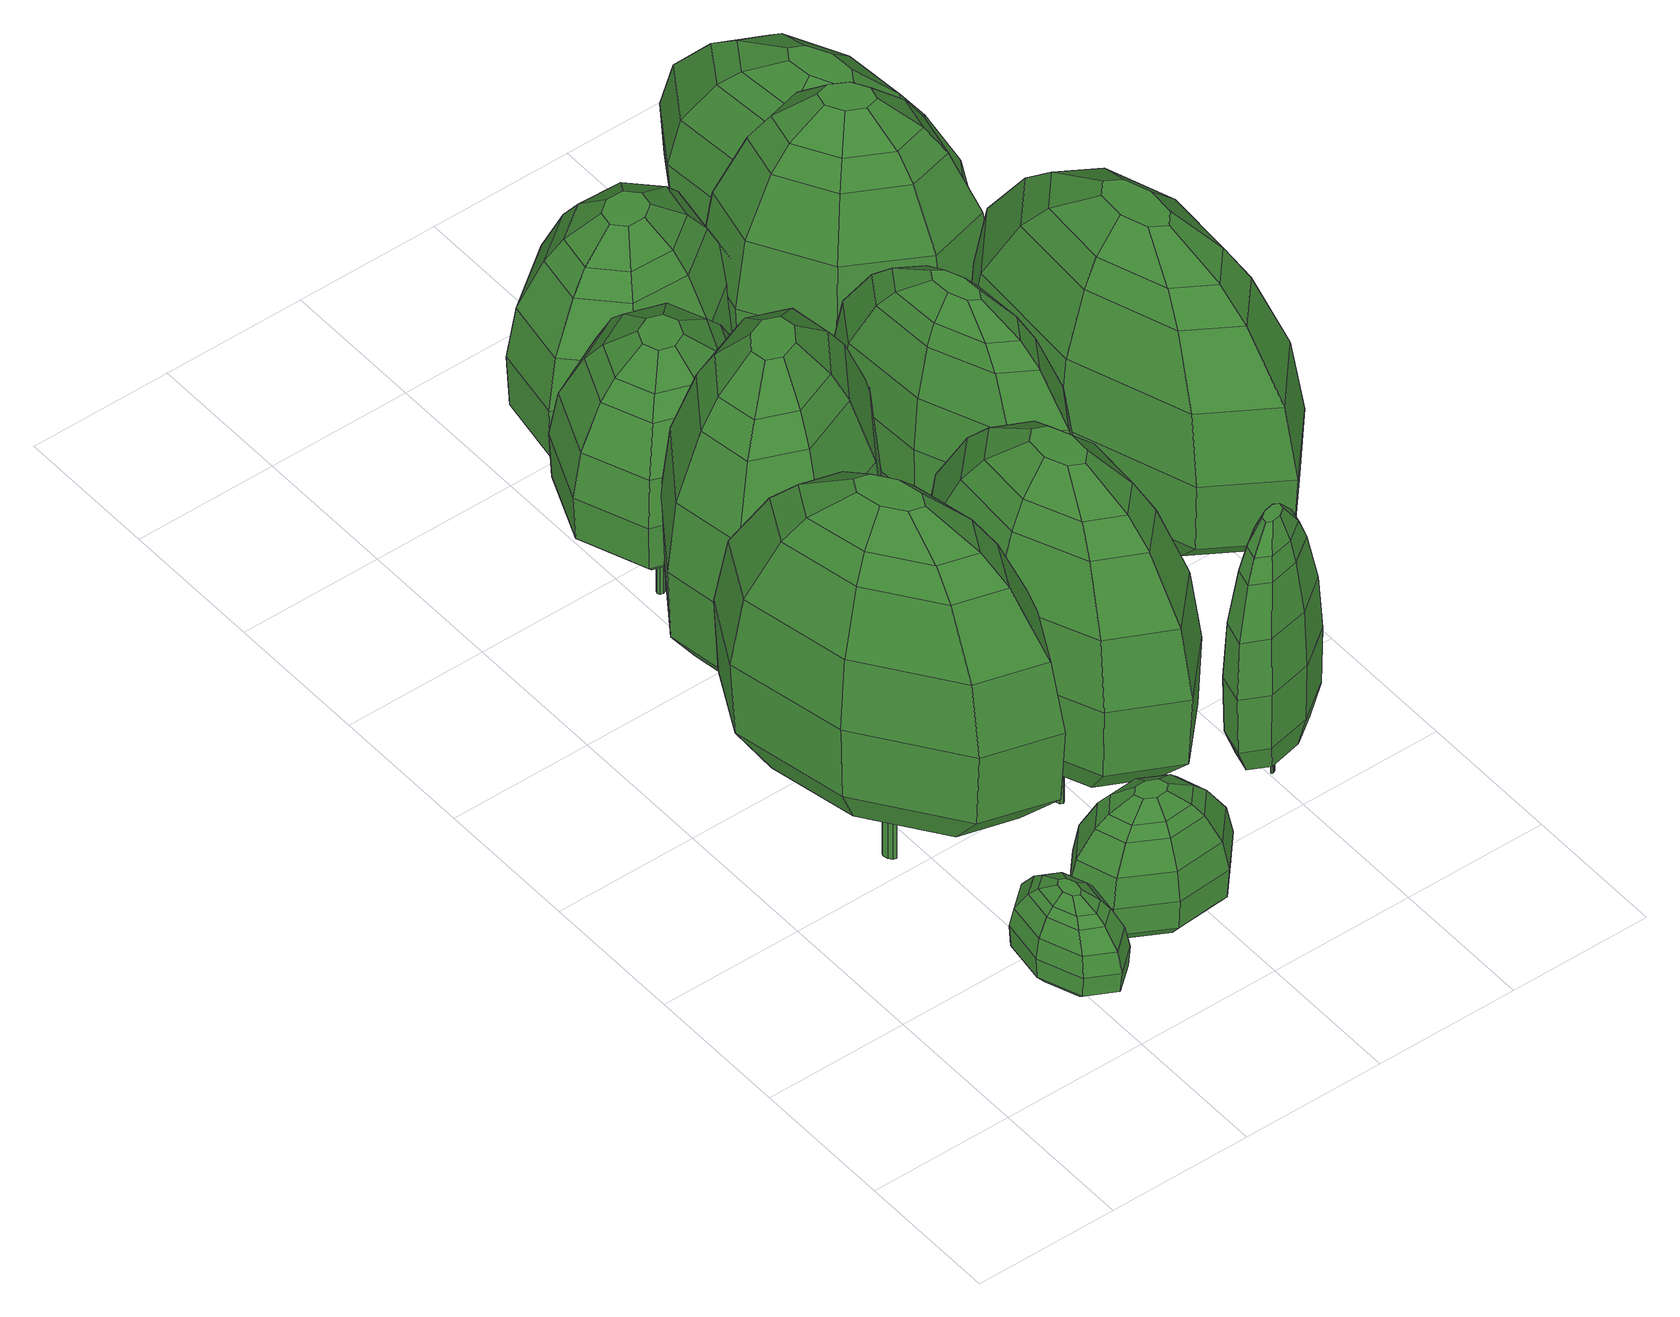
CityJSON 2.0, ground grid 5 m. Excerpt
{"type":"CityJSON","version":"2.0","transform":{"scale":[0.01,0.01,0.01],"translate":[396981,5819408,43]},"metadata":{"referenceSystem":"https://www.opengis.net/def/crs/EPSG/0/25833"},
"CityObjects":{
"tree1":{"type":"SolitaryVegetationObject","attributes":{"h_crown":3.29,"h_trunk":0.92,"X":396985.77,"Y":5819411.11,"Z":43.53,"height":4.21,"crownDiameter":3.56},"geometry":[{"type":"MultiSurface","lod":"2","boundaries":[[[0,1,2,3]],[[4,5,6,7]],[[8,9,10,11]],[[12,13,14,15]],[[16,17,13,12]],[[18,19,17,16]],[[20,21,22,23]],[[24,25,26,27]],[[10,28,29,30]],[[22,31,32,33]],[[30,29,21,20]],[[34,11,35,36]],[[3,2,37,5]],[[14,38,1,0]],[[9,39,28,10]],[[40,15,41,42]],[[41,0,3,43]],[[36,35,44,38]],[[15,14,0,41]],[[19,45,34,17]],[[5,37,46,6]],[[43,3,5,4]],[[13,36,38,14]],[[47,16,12,48]],[[33,32,49,50]],[[51,40,42,31]],[[50,49,52,53]],[[42,41,43,54]],[[29,55,51,21]],[[56,47,48,55]],[[48,12,15,40]],[[55,48,40,51]],[[57,4,7,58]],[[54,43,4,57]],[[28,56,55,29]],[[59,60,47,56]],[[61,33,50,25]],[[32,54,57,49]],[[31,42,54,32]],[[49,57,58,52]],[[11,10,30,35]],[[35,30,20,44]],[[25,50,53,26]],[[38,44,62,1]],[[60,18,16,47]],[[23,22,33,61]],[[62,23,61,63]],[[21,51,31,22]],[[2,63,24,37]],[[63,61,25,24]],[[1,62,63,2]],[[37,24,27,46]],[[39,59,56,28]],[[44,20,23,62]],[[18,60,59,39,9,8,45,19]],[[17,34,36,13]],[[58,7,6,46,27,26,53,52],[64,65,66,67,68,69,70,71]],[[45,8,11,34]],[[66,72,73,67]],[[65,74,72,66]],[[68,75,76,69]],[[64,77,74,65]],[[70,78,79,71]],[[79,78,76,75,73,72,74,77]],[[71,79,77,64]],[[69,76,78,70]],[[67,73,75,68]]]}]},
"tree2":{"type":"SolitaryVegetationObject","attributes":{"h_crown":11.79,"h_trunk":3.12,"X":396984.99,"Y":5819418.69,"Z":43.71,"height":14.91,"crownDiameter":8.92},"geometry":[{"type":"MultiSurface","lod":"2","boundaries":[[[80,81,82,83]],[[84,85,86,87]],[[88,89,90,91]],[[92,93,94,95]],[[96,97,93,92]],[[98,99,97,96]],[[100,101,102,103]],[[104,105,106,107]],[[90,108,109,110]],[[102,111,112,113]],[[110,109,101,100]],[[114,91,115,116]],[[83,82,117,85]],[[94,118,81,80]],[[89,119,108,90]],[[120,95,121,122]],[[121,80,83,123]],[[116,115,124,118]],[[95,94,80,121]],[[99,125,114,97]],[[85,117,126,86]],[[123,83,85,84]],[[93,116,118,94]],[[127,96,92,128]],[[113,112,129,130]],[[131,120,122,111]],[[130,129,132,133]],[[122,121,123,134]],[[109,135,131,101]],[[136,127,128,135]],[[128,92,95,120]],[[135,128,120,131]],[[137,84,87,138]],[[134,123,84,137]],[[108,136,135,109]],[[139,140,127,136]],[[141,113,130,105]],[[112,134,137,129]],[[111,122,134,112]],[[129,137,138,132]],[[91,90,110,115]],[[115,110,100,124]],[[105,130,133,106]],[[118,124,142,81]],[[140,98,96,127]],[[103,102,113,141]],[[142,103,141,143]],[[101,131,111,102]],[[82,143,104,117]],[[143,141,105,104]],[[81,142,143,82]],[[117,104,107,126]],[[119,139,136,108]],[[124,100,103,142]],[[98,140,139,119,89,88,125,99]],[[97,114,116,93]],[[138,87,86,126,107,106,133,132],[144,145,146,147,148,149,150,151]],[[125,88,91,114]],[[146,152,153,147]],[[145,154,152,146]],[[148,155,156,149]],[[144,157,154,145]],[[150,158,159,151]],[[159,158,156,155,153,152,154,157]],[[151,159,157,144]],[[149,156,158,150]],[[147,153,155,148]]]}]},
"tree3":{"type":"SolitaryVegetationObject","attributes":{"h_crown":5.29,"h_trunk":0.11,"X":396989.44,"Y":5819411.89,"Z":43.56,"height":5.4,"crownDiameter":4.63},"geometry":[{"type":"MultiSurface","lod":"2","boundaries":[[[160,161,162,163,164,165,166,167]],[[168,165,164,169]],[[170,166,165,168]],[[171,167,166,170]],[[169,164,163,172]],[[173,162,161,174]],[[175,160,167,171]],[[174,161,160,175]],[[172,163,162,173]],[[176,177,178,179]],[[180,181,182,183]],[[184,180,183,185]],[[179,178,186,187]],[[188,189,180,184]],[[183,182,190,191]],[[185,183,191,192]],[[193,194,195,196]],[[197,193,196,177]],[[192,191,193,197]],[[198,199,200,201]],[[196,195,199,198]],[[177,196,198,178]],[[202,184,185,203]],[[204,176,179,205]],[[203,185,192,206]],[[178,198,201,186]],[[206,192,197,207]],[[208,209,210,211]],[[210,207,176,204]],[[212,188,184,202]],[[211,210,204,213]],[[213,204,205,214]],[[189,215,181,180]],[[205,179,187,216]],[[217,218,219,220]],[[221,213,214,222]],[[223,211,213,221]],[[222,214,224,225]],[[220,219,209,208]],[[215,189,188,212,226,227,228,229]],[[230,208,211,223]],[[214,205,216,224]],[[227,226,218,217]],[[190,231,232,194]],[[209,206,207,210]],[[226,212,202,218]],[[218,202,203,219]],[[182,233,231,190]],[[181,234,233,182]],[[219,203,206,209]],[[215,229,234,181]],[[194,232,235,195]],[[236,220,208,230]],[[237,217,220,236]],[[232,223,221,235]],[[207,197,177,176]],[[235,221,222,238]],[[231,230,223,232]],[[191,190,194,193]],[[199,238,239,200]],[[238,222,225,239]],[[195,235,238,199]],[[233,236,230,231]],[[229,228,237,234]],[[201,200,239,225,224,216,187,186],[171,170,168,169,172,173,174,175]],[[228,227,217,237]],[[234,237,236,233]]]}]},
"tree4":{"type":"SolitaryVegetationObject","attributes":{"h_crown":11.03,"h_trunk":3.57,"X":396986.48,"Y":5819426.12,"Z":43.78,"height":14.6,"crownDiameter":8.08},"geometry":[{"type":"MultiSurface","lod":"2","boundaries":[[[240,241,242,243]],[[244,245,246,247]],[[248,249,250,251]],[[252,253,254,255]],[[256,257,253,252]],[[258,259,257,256]],[[260,261,262,263]],[[264,265,266,267]],[[250,268,269,270]],[[262,271,272,273]],[[270,269,261,260]],[[274,251,275,276]],[[243,242,277,245]],[[254,278,241,240]],[[249,279,268,250]],[[280,255,281,282]],[[281,240,243,283]],[[276,275,284,278]],[[255,254,240,281]],[[259,285,274,257]],[[245,277,286,246]],[[283,243,245,244]],[[253,276,278,254]],[[287,256,252,288]],[[273,272,289,290]],[[291,280,282,271]],[[290,289,292,293]],[[282,281,283,294]],[[269,295,291,261]],[[296,287,288,295]],[[288,252,255,280]],[[295,288,280,291]],[[297,244,247,298]],[[294,283,244,297]],[[268,296,295,269]],[[299,300,287,296]],[[301,273,290,265]],[[272,294,297,289]],[[271,282,294,272]],[[289,297,298,292]],[[251,250,270,275]],[[275,270,260,284]],[[265,290,293,266]],[[278,284,302,241]],[[300,258,256,287]],[[263,262,273,301]],[[302,263,301,303]],[[261,291,271,262]],[[242,303,264,277]],[[303,301,265,264]],[[241,302,303,242]],[[277,264,267,286]],[[279,299,296,268]],[[284,260,263,302]],[[258,300,299,279,249,248,285,259]],[[257,274,276,253]],[[298,247,246,286,267,266,293,292],[304,305,306,307,308,309,310,311]],[[285,248,251,274]],[[306,312,313,307]],[[305,314,312,306]],[[308,315,316,309]],[[304,317,314,305]],[[310,318,319,311]],[[319,318,316,315,313,312,314,317]],[[311,319,317,304]],[[309,316,318,310]],[[307,313,315,308]]]}]},
"tree5":{"type":"SolitaryVegetationObject","attributes":{"h_crown":11.73,"h_trunk":2.81,"X":396990.29,"Y":5819417.38,"Z":43.81,"height":14.54,"crownDiameter":8.34},"geometry":[{"type":"MultiSurface","lod":"2","boundaries":[[[320,321,322,323]],[[324,325,326,327]],[[328,329,330,331]],[[332,333,334,335]],[[336,337,333,332]],[[338,339,337,336]],[[340,341,342,343]],[[344,345,346,347]],[[330,348,349,350]],[[342,351,352,353]],[[350,349,341,340]],[[354,331,355,356]],[[323,322,357,325]],[[334,358,321,320]],[[329,359,348,330]],[[360,335,361,362]],[[361,320,323,363]],[[356,355,364,358]],[[335,334,320,361]],[[339,365,354,337]],[[325,357,366,326]],[[363,323,325,324]],[[333,356,358,334]],[[367,336,332,368]],[[353,352,369,370]],[[371,360,362,351]],[[370,369,372,373]],[[362,361,363,374]],[[349,375,371,341]],[[376,367,368,375]],[[368,332,335,360]],[[375,368,360,371]],[[377,324,327,378]],[[374,363,324,377]],[[348,376,375,349]],[[379,380,367,376]],[[381,353,370,345]],[[352,374,377,369]],[[351,362,374,352]],[[369,377,378,372]],[[331,330,350,355]],[[355,350,340,364]],[[345,370,373,346]],[[358,364,382,321]],[[380,338,336,367]],[[343,342,353,381]],[[382,343,381,383]],[[341,371,351,342]],[[322,383,344,357]],[[383,381,345,344]],[[321,382,383,322]],[[357,344,347,366]],[[359,379,376,348]],[[364,340,343,382]],[[338,380,379,359,329,328,365,339]],[[337,354,356,333]],[[378,327,326,366,347,346,373,372],[384,385,386,387,388,389,390,391]],[[365,328,331,354]],[[386,392,393,387]],[[385,394,392,386]],[[388,395,396,389]],[[384,397,394,385]],[[390,398,399,391]],[[399,398,396,395,393,392,394,397]],[[391,399,397,384]],[[389,396,398,390]],[[387,393,395,388]]]}]},
"tree6":{"type":"SolitaryVegetationObject","attributes":{"h_crown":7.15,"h_trunk":3.48,"X":396986.39,"Y":5819431.35,"Z":44.06,"height":10.63,"crownDiameter":7.04},"geometry":[{"type":"MultiSurface","lod":"2","boundaries":[[[400,401,402,403]],[[404,405,406,407]],[[408,409,410,411]],[[412,413,409,408]],[[414,415,416,417]],[[418,419,420,421]],[[422,423,424,425]],[[421,420,426,427]],[[428,429,418,430]],[[429,431,419,418]],[[403,402,432,405]],[[433,434,435,436]],[[427,426,422,437]],[[438,430,439,440]],[[441,442,401,400]],[[411,410,441,434]],[[443,411,434,433]],[[444,404,407,445]],[[446,447,404,444]],[[448,443,433,449]],[[419,450,448,420]],[[451,452,453,450]],[[454,425,455,415]],[[449,433,436,423]],[[436,435,447,446]],[[425,424,456,455]],[[440,439,457,442]],[[405,432,458,406]],[[413,459,438,409]],[[434,441,400,435]],[[435,400,403,447]],[[455,456,460,461]],[[453,408,411,443]],[[420,448,449,426]],[[447,403,405,404]],[[450,453,443,448]],[[410,440,442,441]],[[439,421,427,457]],[[437,422,425,454]],[[462,454,415,414]],[[456,444,445,460]],[[442,457,463,401]],[[457,427,437,463]],[[445,407,406,458,417,416,461,460],[464,465,466,467,468,469,470,471]],[[426,449,423,422]],[[463,437,454,462]],[[459,428,430,438]],[[401,463,462,402]],[[412,452,451,431,429,428,459,413]],[[409,438,440,410]],[[452,412,408,453]],[[432,414,417,458]],[[415,455,461,416]],[[423,436,446,424]],[[402,462,414,432]],[[431,451,450,419]],[[424,446,444,456]],[[430,418,421,439]],[[472,473,474,475,476,477,478,479]],[[471,472,479,464]],[[470,473,472,471]],[[469,474,473,470]],[[468,475,474,469]],[[467,476,475,468]],[[466,477,476,467]],[[465,478,477,466]],[[464,479,478,465]]]}]},
"tree7":{"type":"SolitaryVegetationObject","attributes":{"h_crown":9.29,"h_trunk":5.42,"X":396992,"Y":5819424.42,"Z":43.84,"height":14.71,"crownDiameter":6.65},"geometry":[{"type":"MultiSurface","lod":"2","boundaries":[[[480,481,482,483]],[[481,484,485,482]],[[486,487,488,489]],[[490,491,486,492]],[[493,494,484,481]],[[495,496,497,498]],[[499,498,490,500]],[[496,501,502,497]],[[503,504,496,495]],[[505,493,481,480]],[[494,489,506,484]],[[507,499,500,508]],[[509,510,511,512]],[[488,513,509,514]],[[515,516,517,518]],[[516,519,520,517]],[[518,517,521,522]],[[523,524,519,516]],[[525,526,527,528]],[[491,529,487,486]],[[529,518,522,487]],[[530,531,523,532]],[[487,522,513,488]],[[513,533,510,509]],[[492,486,489,494]],[[484,506,534,485]],[[524,528,507,519]],[[535,525,528,524]],[[522,521,533,513]],[[514,509,512,536]],[[502,515,518,529]],[[537,480,483,538]],[[528,527,499,507]],[[539,530,532,501]],[[540,492,494,493]],[[501,532,515,502]],[[508,500,540,541]],[[520,508,541,542]],[[521,542,543,533]],[[533,543,537,510]],[[510,537,538,511]],[[541,540,493,505]],[[517,520,542,521]],[[526,503,495,527]],[[504,539,501,496]],[[531,535,524,523]],[[543,505,480,537]],[[534,536,512,511,538,483,482,485],[544,545,546,547,548,549,550,551]],[[532,523,516,515]],[[539,504,503,526,525,535,531,530]],[[542,541,505,543]],[[500,490,492,540]],[[551,552,553,544]],[[550,554,552,551]],[[547,555,556,548]],[[546,557,555,547]],[[552,554,558,556,555,557,559,553]],[[544,553,559,545]],[[549,558,554,550]],[[545,559,557,546]],[[548,556,558,549]],[[519,507,508,520]],[[497,502,529,491]],[[489,488,514,506]],[[527,495,498,499]],[[498,497,491,490]],[[506,514,536,534]]]}]},
"tree8":{"type":"SolitaryVegetationObject","attributes":{"h_crown":8.51,"h_trunk":0.94,"X":396989.34,"Y":5819436.76,"Z":44.41,"height":9.45,"crownDiameter":7.3},"geometry":[{"type":"MultiSurface","lod":"2","boundaries":[[[560,561,562,563,564,565,566,567]],[[568,565,564,569]],[[570,566,565,568]],[[571,567,566,570]],[[569,564,563,572]],[[573,562,561,574]],[[575,560,567,571]],[[574,561,560,575]],[[572,563,562,573]],[[576,577,578,579]],[[580,581,582,583]],[[584,580,583,585]],[[579,578,586,587]],[[588,589,580,584]],[[583,582,590,591]],[[585,583,591,592]],[[593,594,595,596]],[[597,593,596,577]],[[592,591,593,597]],[[598,599,600,601]],[[596,595,599,598]],[[577,596,598,578]],[[602,584,585,603]],[[604,576,579,605]],[[603,585,592,606]],[[578,598,601,586]],[[606,592,597,607]],[[608,609,610,611]],[[610,607,576,604]],[[612,588,584,602]],[[611,610,604,613]],[[613,604,605,614]],[[589,615,581,580]],[[605,579,587,616]],[[617,618,619,620]],[[621,613,614,622]],[[623,611,613,621]],[[622,614,624,625]],[[620,619,609,608]],[[615,589,588,612,626,627,628,629]],[[630,608,611,623]],[[614,605,616,624]],[[627,626,618,617]],[[590,631,632,594]],[[609,606,607,610]],[[626,612,602,618]],[[618,602,603,619]],[[582,633,631,590]],[[581,634,633,582]],[[619,603,606,609]],[[615,629,634,581]],[[594,632,635,595]],[[636,620,608,630]],[[637,617,620,636]],[[632,623,621,635]],[[607,597,577,576]],[[635,621,622,638]],[[631,630,623,632]],[[591,590,594,593]],[[599,638,639,600]],[[638,622,625,639]],[[595,635,638,599]],[[633,636,630,631]],[[629,628,637,634]],[[601,600,639,625,624,616,587,586],[571,570,568,569,572,573,574,575]],[[628,627,617,637]],[[634,637,636,633]]]}]},
"tree9":{"type":"SolitaryVegetationObject","attributes":{"h_crown":9.1,"h_trunk":1.53,"X":396996.03,"Y":5819414.47,"Z":43.74,"height":10.63,"crownDiameter":3.42},"geometry":[{"type":"MultiSurface","lod":"2","boundaries":[[[640,641,642,643,644,645,646,647]],[[648,645,644,649]],[[650,646,645,648]],[[651,647,646,650]],[[649,644,643,652]],[[653,642,641,654]],[[655,640,647,651]],[[654,641,640,655]],[[652,643,642,653]],[[656,657,658,659]],[[660,661,662,663]],[[664,660,663,665]],[[659,658,666,667]],[[668,669,660,664]],[[663,662,670,671]],[[665,663,671,672]],[[673,674,675,676]],[[677,673,676,657]],[[672,671,673,677]],[[678,679,680,681]],[[676,675,679,678]],[[657,676,678,658]],[[682,664,665,683]],[[684,656,659,685]],[[683,665,672,686]],[[658,678,681,666]],[[686,672,677,687]],[[688,689,690,691]],[[690,687,656,684]],[[692,668,664,682]],[[691,690,684,693]],[[693,684,685,694]],[[669,695,661,660]],[[685,659,667,696]],[[697,698,699,700]],[[701,693,694,702]],[[703,691,693,701]],[[702,694,704,705]],[[700,699,689,688]],[[695,669,668,692,706,707,708,709]],[[710,688,691,703]],[[694,685,696,704]],[[707,706,698,697]],[[670,711,712,674]],[[689,686,687,690]],[[706,692,682,698]],[[698,682,683,699]],[[662,713,711,670]],[[661,714,713,662]],[[699,683,686,689]],[[695,709,714,661]],[[674,712,715,675]],[[716,700,688,710]],[[717,697,700,716]],[[712,703,701,715]],[[687,677,657,656]],[[715,701,702,718]],[[711,710,703,712]],[[671,670,674,673]],[[679,718,719,680]],[[718,702,705,719]],[[675,715,718,679]],[[713,716,710,711]],[[709,708,717,714]],[[681,680,719,705,704,696,667,666],[651,650,648,649,652,653,654,655]],[[708,707,697,717]],[[714,717,716,713]]]}]},
"tree10":{"type":"SolitaryVegetationObject","attributes":{"h_crown":11.71,"h_trunk":4.75,"X":396997.08,"Y":5819422.31,"Z":44.01,"height":16.46,"crownDiameter":9.86},"geometry":[{"type":"MultiSurface","lod":"2","boundaries":[[[720,721,722,723]],[[724,725,726,727]],[[728,729,730,731]],[[732,733,729,728]],[[734,735,736,737]],[[738,739,740,741]],[[742,743,744,745]],[[741,740,746,747]],[[748,749,738,750]],[[749,751,739,738]],[[723,722,752,725]],[[753,754,755,756]],[[747,746,742,757]],[[758,750,759,760]],[[761,762,721,720]],[[731,730,761,754]],[[763,731,754,753]],[[764,724,727,765]],[[766,767,724,764]],[[768,763,753,769]],[[739,770,768,740]],[[771,772,773,770]],[[774,745,775,735]],[[769,753,756,743]],[[756,755,767,766]],[[745,744,776,775]],[[760,759,777,762]],[[725,752,778,726]],[[733,779,758,729]],[[754,761,720,755]],[[755,720,723,767]],[[775,776,780,781]],[[773,728,731,763]],[[740,768,769,746]],[[767,723,725,724]],[[770,773,763,768]],[[730,760,762,761]],[[759,741,747,777]],[[757,742,745,774]],[[782,774,735,734]],[[776,764,765,780]],[[762,777,783,721]],[[777,747,757,783]],[[765,727,726,778,737,736,781,780],[784,785,786,787,788,789,790,791]],[[746,769,743,742]],[[783,757,774,782]],[[779,748,750,758]],[[721,783,782,722]],[[732,772,771,751,749,748,779,733]],[[729,758,760,730]],[[772,732,728,773]],[[752,734,737,778]],[[735,775,781,736]],[[743,756,766,744]],[[722,782,734,752]],[[751,771,770,739]],[[744,766,764,776]],[[750,738,741,759]],[[792,793,794,795,796,797,798,799]],[[791,792,799,784]],[[790,793,792,791]],[[789,794,793,790]],[[788,795,794,789]],[[787,796,795,788]],[[786,797,796,787]],[[785,798,797,786]],[[784,799,798,785]]]}]},
"tree11":{"type":"SolitaryVegetationObject","attributes":{"h_crown":11.78,"h_trunk":1.19,"X":396995.18,"Y":5819433.62,"Z":44.4,"height":12.96,"crownDiameter":7.37},"geometry":[{"type":"MultiSurface","lod":"2","boundaries":[[[800,801,802,803,804,805,806,807]],[[808,805,804,809]],[[810,806,805,808]],[[811,807,806,810]],[[809,804,803,812]],[[813,802,801,814]],[[815,800,807,811]],[[814,801,800,815]],[[812,803,802,813]],[[816,817,818,819]],[[820,821,822,823]],[[824,820,823,825]],[[819,818,826,827]],[[828,829,820,824]],[[823,822,830,831]],[[825,823,831,832]],[[833,834,835,836]],[[837,833,836,817]],[[832,831,833,837]],[[838,839,840,841]],[[836,835,839,838]],[[817,836,838,818]],[[842,824,825,843]],[[844,816,819,845]],[[843,825,832,846]],[[818,838,841,826]],[[846,832,837,847]],[[848,849,850,851]],[[850,847,816,844]],[[852,828,824,842]],[[851,850,844,853]],[[853,844,845,854]],[[829,855,821,820]],[[845,819,827,856]],[[857,858,859,860]],[[861,853,854,862]],[[863,851,853,861]],[[862,854,864,865]],[[860,859,849,848]],[[855,829,828,852,866,867,868,869]],[[870,848,851,863]],[[854,845,856,864]],[[867,866,858,857]],[[830,871,872,834]],[[849,846,847,850]],[[866,852,842,858]],[[858,842,843,859]],[[822,873,871,830]],[[821,874,873,822]],[[859,843,846,849]],[[855,869,874,821]],[[834,872,875,835]],[[876,860,848,870]],[[877,857,860,876]],[[872,863,861,875]],[[847,837,817,816]],[[875,861,862,878]],[[871,870,863,872]],[[831,830,834,833]],[[839,878,879,840]],[[878,862,865,879]],[[835,875,878,839]],[[873,876,870,871]],[[869,868,877,874]],[[841,840,879,865,864,856,827,826],[811,810,808,809,812,813,814,815]],[[868,867,857,877]],[[874,877,876,873]]]}]},
"tree12":{"type":"SolitaryVegetationObject","attributes":{"h_crown":9.13,"h_trunk":0.12,"X":396997.66,"Y":5819438.04,"Z":44.53,"height":9.25,"crownDiameter":8.62},"geometry":[{"type":"MultiSurface","lod":"2","boundaries":[[[880,881,882,883,884,885,886,887]],[[888,885,884,889]],[[890,886,885,888]],[[891,887,886,890]],[[889,884,883,892]],[[893,882,881,894]],[[895,880,887,891]],[[894,881,880,895]],[[892,883,882,893]],[[896,897,898,899]],[[900,901,902,903]],[[904,900,903,905]],[[899,898,906,907]],[[908,909,900,904]],[[903,902,910,911]],[[905,903,911,912]],[[913,914,915,916]],[[917,913,916,897]],[[912,911,913,917]],[[918,919,920,921]],[[916,915,919,918]],[[897,916,918,898]],[[922,904,905,923]],[[924,896,899,925]],[[923,905,912,926]],[[898,918,921,906]],[[926,912,917,927]],[[928,929,930,931]],[[930,927,896,924]],[[932,908,904,922]],[[931,930,924,933]],[[933,924,925,934]],[[909,935,901,900]],[[925,899,907,936]],[[937,938,939,940]],[[941,933,934,942]],[[943,931,933,941]],[[942,934,944,945]],[[940,939,929,928]],[[935,909,908,932,946,947,948,949]],[[950,928,931,943]],[[934,925,936,944]],[[947,946,938,937]],[[910,951,952,914]],[[929,926,927,930]],[[946,932,922,938]],[[938,922,923,939]],[[902,953,951,910]],[[901,954,953,902]],[[939,923,926,929]],[[935,949,954,901]],[[914,952,955,915]],[[956,940,928,950]],[[957,937,940,956]],[[952,943,941,955]],[[927,917,897,896]],[[955,941,942,958]],[[951,950,943,952]],[[911,910,914,913]],[[919,958,959,920]],[[958,942,945,959]],[[915,955,958,919]],[[953,956,950,951]],[[949,948,957,954]],[[921,920,959,945,944,936,907,906],[891,890,888,889,892,893,894,895]],[[948,947,937,957]],[[954,957,956,953]]]}]}
},
"vertices":[
[364,455,272],[453,530,272],[454,523,193],[367,451,193],[377,300,153],[394,418,153],[451,344,137],[446,308,137],[493,345,474],[505,314,474],[547,319,444],[518,397,444],[384,301,416],[400,409,416],[374,443,348],[353,297,348],[407,303,444],[419,386,444],[449,308,474],[454,340,474],[601,325,348],[580,179,348],[590,167,272],[613,326,272],[535,433,153],[577,322,153],[508,314,137],[495,349,137],[535,236,444],[554,213,416],[570,321,416],[501,92,272],[500,99,193],[587,171,193],[465,424,444],[531,424,416],[461,460,416],[459,473,153],[455,511,348],[500,282,474],[405,160,348],[341,296,272],[398,146,272],[345,297,193],[549,462,348],[472,356,474],[471,362,137],[436,225,444],[423,198,416],[495,149,153],[560,204,153],[499,111,348],[483,260,137],[503,278,137],[400,151,193],[493,162,416],[489,198,444],[419,189,153],[459,273,137],[482,266,474],[461,277,474],[609,325,193],[556,476,272],[554,471,193],[480,318,137],[476,320,137],[472,317,137],[472,310,137],[474,304,137],[478,302,137],[482,305,137],[482,312,137],[472,317,53],[472,310,53],[476,320,53],[474,304,53],[478,302,53],[480,318,53],[482,305,53],[482,312,53],
[36,1366,847],[165,1609,847],[171,1594,567],[47,1357,567],[193,980,426],[131,1288,426],[315,1138,369],[335,1041,369],[405,1165,1562],[456,1094,1562],[543,1132,1455],[415,1311,1455],[209,987,1355],[152,1271,1355],[67,1341,1116],[144,958,1116],[255,1006,1455],[211,1223,1455],[342,1044,1562],[325,1130,1562],[654,1180,1116],[731,797,1116],[762,772,847],[677,1190,847],[422,1415,426],[605,1158,426],[463,1097,369],[406,1177,369],[587,915,1455],[646,867,1355],[589,1151,1355],[633,529,847],[627,544,567],[751,781,567],[278,1349,1455],[420,1388,1355],[239,1437,1355],[226,1468,426],[184,1564,1116],[473,1008,1562],[370,641,1116],[121,948,847],[368,602,847],[129,952,567],[428,1497,1116],[351,1180,1562],[345,1194,369],[383,827,1455],[378,750,1355],[572,670,426],[667,850,426],[614,574,1116],[453,944,369],[483,1000,369],[369,615,567],[559,701,1355],[520,789,1455],[376,723,426],[392,961,369],[447,958,1562],[393,973,1562],[669,1186,567],[430,1536,847],[429,1523,567],[400,1088,369],[390,1091,369],[384,1081,369],[388,1064,369],[398,1050,369],[408,1047,369],[414,1057,369],[410,1074,369],[384,1081,71],[388,1064,71],[390,1091,71],[398,1050,71],[408,1047,71],[400,1088,71],[414,1057,71],[410,1074,71],
[842,381,56],[835,385,56],[833,391,56],[838,396,56],[846,397,56],[853,393,56],[855,387,56],[850,382,56],[853,393,110],[846,397,110],[855,387,110],[850,382,110],[838,396,110],[833,391,110],[835,385,110],[842,381,110],[636,297,191],[589,443,191],[650,430,133],[685,319,133],[762,479,552],[865,487,552],[872,518,512],[737,508,512],[708,418,552],[665,427,512],[783,402,110],[794,367,110],[790,400,596],[812,425,596],[881,563,414],[700,548,414],[603,440,414],[687,563,305],[884,579,305],[883,573,191],[691,558,191],[581,445,305],[728,517,133],[874,529,133],[853,433,110],[808,429,110],[733,340,552],[698,325,512],[805,205,191],[814,249,133],[647,302,414],[629,294,305],[988,230,414],[807,215,414],[804,199,305],[1001,215,305],[800,370,596],[997,220,191],[960,261,133],[852,428,596],[835,345,110],[926,299,552],[823,291,552],[816,260,512],[951,270,512],[1099,335,191],[1038,348,133],[1107,333,305],[880,349,110],[905,376,110],[836,350,596],[876,353,596],[898,378,596],[888,408,596],[1085,338,414],[1041,476,414],[1059,484,305],[990,453,512],[955,438,552],[1052,481,191],[1023,351,512],[980,360,552],[1003,459,133],[894,411,110],
[658,2206,838],[915,2103,838],[904,2094,564],[655,2194,564],[392,2009,426],[629,2103,426],[573,1903,370],[499,1874,370],[632,1815,1538],[591,1757,1538],[657,1674,1433],[760,1821,1433],[404,1994,1335],[623,2081,1335],[649,2173,1101],[354,2056,1101],[439,1950,1433],[605,2016,1433],[505,1867,1538],[571,1893,1538],[742,1568,1101],[447,1451,1101],[438,1418,838],[759,1546,838],[850,1825,426],[704,1615,426],[597,1750,370],[643,1816,370],[491,1608,1433],[473,1543,1335],[692,1630,1335],[181,1521,838],[192,1530,564],[441,1430,564],[738,1963,1433],[827,1824,1335],[798,2010,1335],[819,2027,426],[884,2078,1101],[525,1731,1538],[173,1796,1101],[337,2078,838],[139,1795,838],[343,2071,564],[923,1828,1101],[623,1871,1538],[633,1879,370],[336,1803,1433],[269,1800,1335],[277,1597,426],[467,1521,426],[212,1546,1101],[463,1745,370],[523,1721,370],[151,1795,564],[298,1614,1335],[358,1661,1433],[246,1799,426],[453,1808,370],[473,1753,1538],[464,1809,1538],[753,1553,564],[957,1829,838],[945,1829,564],[564,1813,370],[563,1824,370],[552,1828,370],[540,1823,370],[532,1811,370],[533,1800,370],[544,1796,370],[556,1801,370],[552,1828,78],[540,1823,78],[563,1824,78],[532,1811,78],[533,1800,78],[564,1813,78],[544,1796,78],[556,1801,78],
[655,1272,838],[839,1462,838],[842,1447,565],[663,1263,565],[709,900,427],[726,1185,427],[866,1015,372],[860,926,372],[959,1021,1535],[990,948,1535],[1084,964,1431],[1005,1149,1431],[726,903,1333],[742,1166,1333],[678,1245,1100],[656,891,1100],[774,912,1431],[787,1111,1431],[868,928,1535],[873,1006,1535],[1202,985,1100],[1180,631,1100],[1203,604,838],[1227,989,838],[1038,1238,427],[1149,976,427],[998,950,372],[963,1032,372],[1071,765,1431],[1116,710,1333],[1132,973,1333],[1019,414,838],[1016,429,565],[1195,613,565],[883,1209,1431],[1030,1215,1333],[868,1295,1333],[863,1325,427],[847,1418,1100],[985,870,1535],[794,565,1100],[631,887,838],[781,532,838],[640,889,565],[1064,1311,1100],[911,1045,1535],[908,1059,372],[853,727,1431],[828,661,1333],[995,551,427],[1132,691,427],[1011,458,1100],[950,817,372],[992,861,372],[786,543,565],[990,581,1333],[975,667,1431],[820,638,427],[895,844,372],[947,831,1535],[899,855,1535],[1218,987,565],[1077,1344,838],[1072,1333,565],[935,954,372],[925,959,372],[918,951,372],[917,936,372],[923,922,372],[933,917,372],[940,925,372],[941,940,372],[918,951,81],[917,936,81],[925,959,81],[923,922,81],[933,917,81],[935,954,81],[940,925,81],[941,940,81],
[551,2687,723],[796,2605,723],[788,2597,548],[550,2677,548],[362,2504,460],[548,2596,460],[542,2417,425],[483,2388,425],[415,2453,1102],[545,2518,1102],[547,2575,1040],[375,2491,1040],[490,2382,1169],[541,2407,1169],[799,2357,460],[716,2166,460],[595,2282,425],[620,2342,425],[663,2217,1102],[533,2152,1102],[531,2095,1040],[703,2179,1040],[527,1983,723],[282,2065,723],[290,2073,548],[528,1993,548],[528,2012,891],[759,2126,891],[611,2341,1169],[588,2288,1169],[721,2350,1102],[537,2263,1169],[729,2534,460],[217,2308,891],[319,2544,891],[299,2564,723],[188,2306,723],[779,2106,723],[672,2475,1102],[779,2355,1040],[714,2519,1040],[550,2658,891],[774,2582,891],[299,2315,1040],[279,2313,460],[458,2328,425],[198,2307,548],[306,2557,548],[364,2151,1040],[304,2088,891],[406,2195,1102],[486,2280,1169],[467,2329,1169],[357,2320,1102],[772,2113,548],[530,2074,460],[349,2136,460],[861,2362,891],[598,2397,425],[592,2390,1169],[480,2273,425],[536,2253,425],[880,2363,548],[890,2364,723],[553,2336,425],[549,2346,425],[539,2349,425],[529,2344,425],[525,2334,425],[529,2324,425],[539,2321,425],[549,2326,425],[549,2326,106],[539,2321,106],[529,2324,106],[525,2334,106],[529,2344,106],[539,2349,106],[549,2346,106],[553,2336,106],
[1241,1673,715],[1253,1425,715],[1148,1574,672],[1144,1652,672],[1175,1304,715],[1124,1536,672],[1037,1288,1026],[909,1599,1026],[915,1601,819],[1039,1299,819],[1193,1222,1225],[1042,1318,1225],[1202,1184,1026],[1301,1357,819],[1199,1198,819],[1153,1405,1476],[1067,1459,1476],[1057,1401,1402],[1170,1330,1402],[1241,1442,1402],[1290,1373,1225],[1001,1620,1476],[970,1613,1402],[1121,1548,1555],[1087,1570,1555],[1285,1683,819],[1054,1380,715],[1230,1671,1402],[1275,1681,1225],[947,1859,715],[1025,1980,715],[1076,1748,672],[1052,1710,672],[899,1927,819],[959,1611,715],[959,1842,1402],[1030,1954,1402],[1007,2062,1225],[910,1911,1225],[1143,1883,1402],[1158,1966,1225],[998,2100,1026],[893,1936,1026],[1047,1879,1476],[1133,1825,1476],[1139,1651,1555],[1142,1582,1555],[1207,1490,1476],[1199,1664,1476],[925,1603,1225],[1058,1702,1555],[1079,1736,1555],[993,1794,1476],[1001,2086,819],[1085,1560,672],[1113,1714,1555],[1056,1632,672],[1146,1904,715],[1115,1724,672],[1061,1633,1555],[1307,1348,1026],[1291,1685,1026],[1163,1996,1026],[1161,1985,819],[1103,1656,672],[1096,1660,672],[1092,1654,672],[1092,1640,672],[1097,1628,672],[1104,1624,672],[1108,1630,672],[1108,1644,672],[1108,1644,84],[1103,1656,84],[1108,1630,84],[1092,1640,84],[1097,1628,84],[1092,1654,84],[1104,1624,84],[1096,1660,84],
[838,2863,141],[826,2864,141],[819,2871,141],[820,2882,141],[830,2889,141],[842,2888,141],[849,2881,141],[848,2870,141],[842,2888,235],[830,2889,235],[849,2881,235],[848,2870,235],[820,2882,235],[819,2871,235],[826,2864,235],[838,2863,235],[638,2579,377],[462,2761,377],[551,2788,276],[684,2650,276],[658,2948,1010],[784,3039,1010],[768,3090,938],[603,2970,938],[635,2815,1010],[573,2795,938],[745,2849,235],[787,2805,235],[756,2852,1086],[765,2904,1086],[745,3164,768],[523,3003,768],[483,2767,768],[494,3014,576],[737,3190,576],[740,3181,377],[504,3010,377],[451,2757,576],[583,2978,276],[762,3108,276],[812,2949,235],[755,2908,235],[729,2718,1010],[696,2668,938],[928,2571,377],[906,2644,276],[649,2596,768],[632,2570,576],[1145,2749,768],[923,2588,768],[931,2562,576],[1174,2738,576],[793,2813,1086],[1164,2742,377],[1085,2774,276],[814,2940,1086],[856,2803,235],[1010,2804,1010],[884,2713,1010],[900,2662,938],[1065,2782,938],[1206,2991,377],[1117,2964,276],[1217,2995,576],[913,2844,235],[923,2903,235],[854,2812,1086],[903,2848,1086],[912,2900,1086],[875,2939,1086],[1185,2985,768],[1019,3156,768],[1036,3182,576],[972,3084,938],[939,3034,1010],[1030,3173,377],[1095,2957,938],[1033,2937,1010],[984,3102,276],[881,2947,235],
[1505,643,74],[1498,641,74],[1495,643,74],[1496,647,74],[1501,651,74],[1508,653,74],[1511,651,74],[1510,647,74],[1508,653,180],[1501,651,180],[1511,651,180],[1510,647,180],[1496,647,180],[1495,643,180],[1498,641,180],[1505,643,180],[1393,511,339],[1302,557,339],[1350,579,226],[1419,543,226],[1410,652,1051],[1479,702,1051],[1471,719,971],[1380,653,971],[1396,599,1051],[1362,584,971],[1455,626,180],[1477,615,180],[1461,628,1137],[1466,649,1137],[1460,744,779],[1338,655,779],[1313,562,779],[1323,656,563],[1456,752,563],[1457,749,339],[1328,656,339],[1296,554,563],[1370,654,226],[1468,725,226],[1492,671,180],[1461,649,180],[1444,574,1051],[1426,552,971],[1549,545,339],[1538,569,226],[1399,519,779],[1390,507,563],[1668,639,779],[1546,550,779],[1550,542,563],[1683,638,563],[1480,618,1137],[1678,638,339],[1636,640,226],[1493,669,1137],[1514,623,180],[1596,642,1051],[1527,592,1051],[1535,575,971],[1626,641,971],[1704,737,339],[1656,715,226],[1710,740,563],[1545,645,180],[1551,668,180],[1513,625,1137],[1540,645,1137],[1545,666,1137],[1526,676,1137],[1693,732,779],[1607,775,779],[1616,787,563],[1580,742,971],[1562,720,1051],[1613,783,339],[1644,710,971],[1610,695,1051],[1587,751,226],[1529,679,180],
[1316,1863,1056],[1516,2087,1056],[1519,2068,786],[1325,1851,786],[1371,1398,650],[1392,1750,650],[1540,1531,595],[1534,1421,595],[1442,1408,1644],[1457,1655,1644],[1409,1726,1547],[1390,1400,1547],[1542,1422,1747],[1548,1519,1747],[1727,1797,650],[1845,1464,650],[1682,1441,595],[1645,1546,595],[1774,1454,1644],[1759,1207,1644],[1807,1136,1547],[1826,1462,1547],[1900,999,1056],[1700,775,1056],[1697,794,786],[1891,1011,786],[1875,1035,1316],[1902,1472,1316],[1641,1532,1747],[1674,1440,1747],[1692,1688,1644],[1668,1343,1747],[1540,1916,650],[1460,977,1316],[1314,1390,1316],[1288,1386,1056],[1446,935,1056],[1928,1476,1056],[1560,1771,1644],[1718,1769,1547],[1545,1878,1547],[1341,1827,1316],[1524,2032,1316],[1498,1093,1547],[1489,1065,650],[1571,1316,595],[1451,950,786],[1297,1387,786],[1671,984,1547],[1692,830,1316],[1656,1091,1644],[1627,1297,1747],[1575,1330,1747],[1524,1174,1644],[1919,1475,786],[1824,1112,650],[1676,946,650],[1756,1885,1316],[1587,1583,595],[1589,1565,1747],[1629,1279,595],[1676,1331,595],[1765,1912,786],[1770,1927,1056],[1614,1451,595],[1604,1457,595],[1596,1448,595],[1595,1429,595],[1602,1411,595],[1612,1405,595],[1620,1414,595],[1621,1433,595],[1621,1433,101],[1620,1414,101],[1612,1405,101],[1602,1411,101],[1595,1429,101],[1596,1448,101],[1604,1457,101],[1614,1451,101],
[1426,2571,140],[1433,2559,140],[1431,2550,140],[1421,2547,140],[1410,2553,140],[1403,2565,140],[1405,2574,140],[1415,2577,140],[1403,2565,270],[1410,2553,270],[1405,2574,270],[1415,2577,270],[1421,2547,270],[1431,2550,270],[1433,2559,270],[1426,2571,270],[1776,2501,463],[1722,2267,463],[1649,2337,325],[1691,2515,325],[1456,2372,1331],[1310,2451,1331],[1275,2415,1234],[1468,2312,1234],[1580,2404,1331],[1631,2354,1234],[1490,2492,270],[1503,2547,270],[1482,2500,1436],[1433,2487,1436],[1226,2365,1000],[1485,2225,1000],[1705,2283,1000],[1491,2195,737],[1209,2347,737],[1215,2353,463],[1489,2205,463],[1731,2258,737],[1472,2291,325],[1263,2403,325],[1370,2512,270],[1435,2477,270],[1609,2529,1331],[1670,2519,1234],[1621,2771,463],[1573,2721,325],[1756,2504,1000],[1787,2499,737],[1351,2899,1000],[1610,2759,1000],[1627,2777,737],[1345,2929,737],[1494,2549,1436],[1347,2919,463],[1364,2833,325],[1375,2518,1436],[1466,2612,270],[1380,2752,1331],[1526,2673,1331],[1561,2709,1234],[1368,2812,1234],[1114,2857,463],[1187,2787,325],[1105,2866,737],[1401,2647,270],[1346,2632,270],[1461,2606,1436],[1403,2637,1436],[1354,2624,1436],[1342,2575,1436],[1131,2841,1000],[1080,2620,1000],[1049,2625,737],[1166,2605,1234],[1227,2595,1331],[1060,2623,463],[1205,2770,1234],[1256,2720,1331],[1145,2609,325],[1333,2577,270],
[1677,3007,153],[1678,2990,153],[1672,2981,153],[1663,2986,153],[1655,3001,153],[1654,3018,153],[1660,3027,153],[1669,3022,153],[1654,3018,245],[1655,3001,245],[1660,3027,245],[1669,3022,245],[1663,2986,245],[1672,2981,245],[1678,2990,245],[1677,3007,245],[1954,2664,384],[1818,2453,384],[1782,2584,285],[1885,2745,285],[1627,2769,1003],[1530,2966,1003],[1487,2955,934],[1615,2695,934],[1747,2710,1003],[1773,2617,934],[1702,2873,245],[1735,2923,245],[1698,2888,1078],[1651,2911,1078],[1425,2938,767],[1597,2589,767],[1810,2484,767],[1591,2551,579],[1403,2932,579],[1411,2934,384],[1593,2564,384],[1823,2436,579],[1611,2669,285],[1472,2950,285],[1605,2987,245],[1649,2899,245],[1820,2823,1003],[1868,2765,934],[1921,3074,384],[1860,3058,285],[1938,2683,767],[1963,2654,579],[1735,3419,767],[1907,3070,767],[1929,3076,579],[1741,3457,579],[1727,2932,1078],[1739,3444,384],[1721,3339,285],[1612,2989,1078],[1727,3021,245],[1705,3239,1003],[1802,3042,1003],[1845,3053,934],[1717,3313,934],[1514,3555,384],[1550,3424,285],[1509,3572,579],[1683,3109,245],[1630,3135,245],[1720,3019,1078],[1681,3097,1078],[1634,3120,1078],[1605,3076,1078],[1522,3524,767],[1394,3325,767],[1369,3354,579],[1464,3243,934],[1512,3185,1003],[1378,3344,384],[1559,3391,934],[1585,3298,1003],[1447,3263,285],[1597,3085,245]
]}
